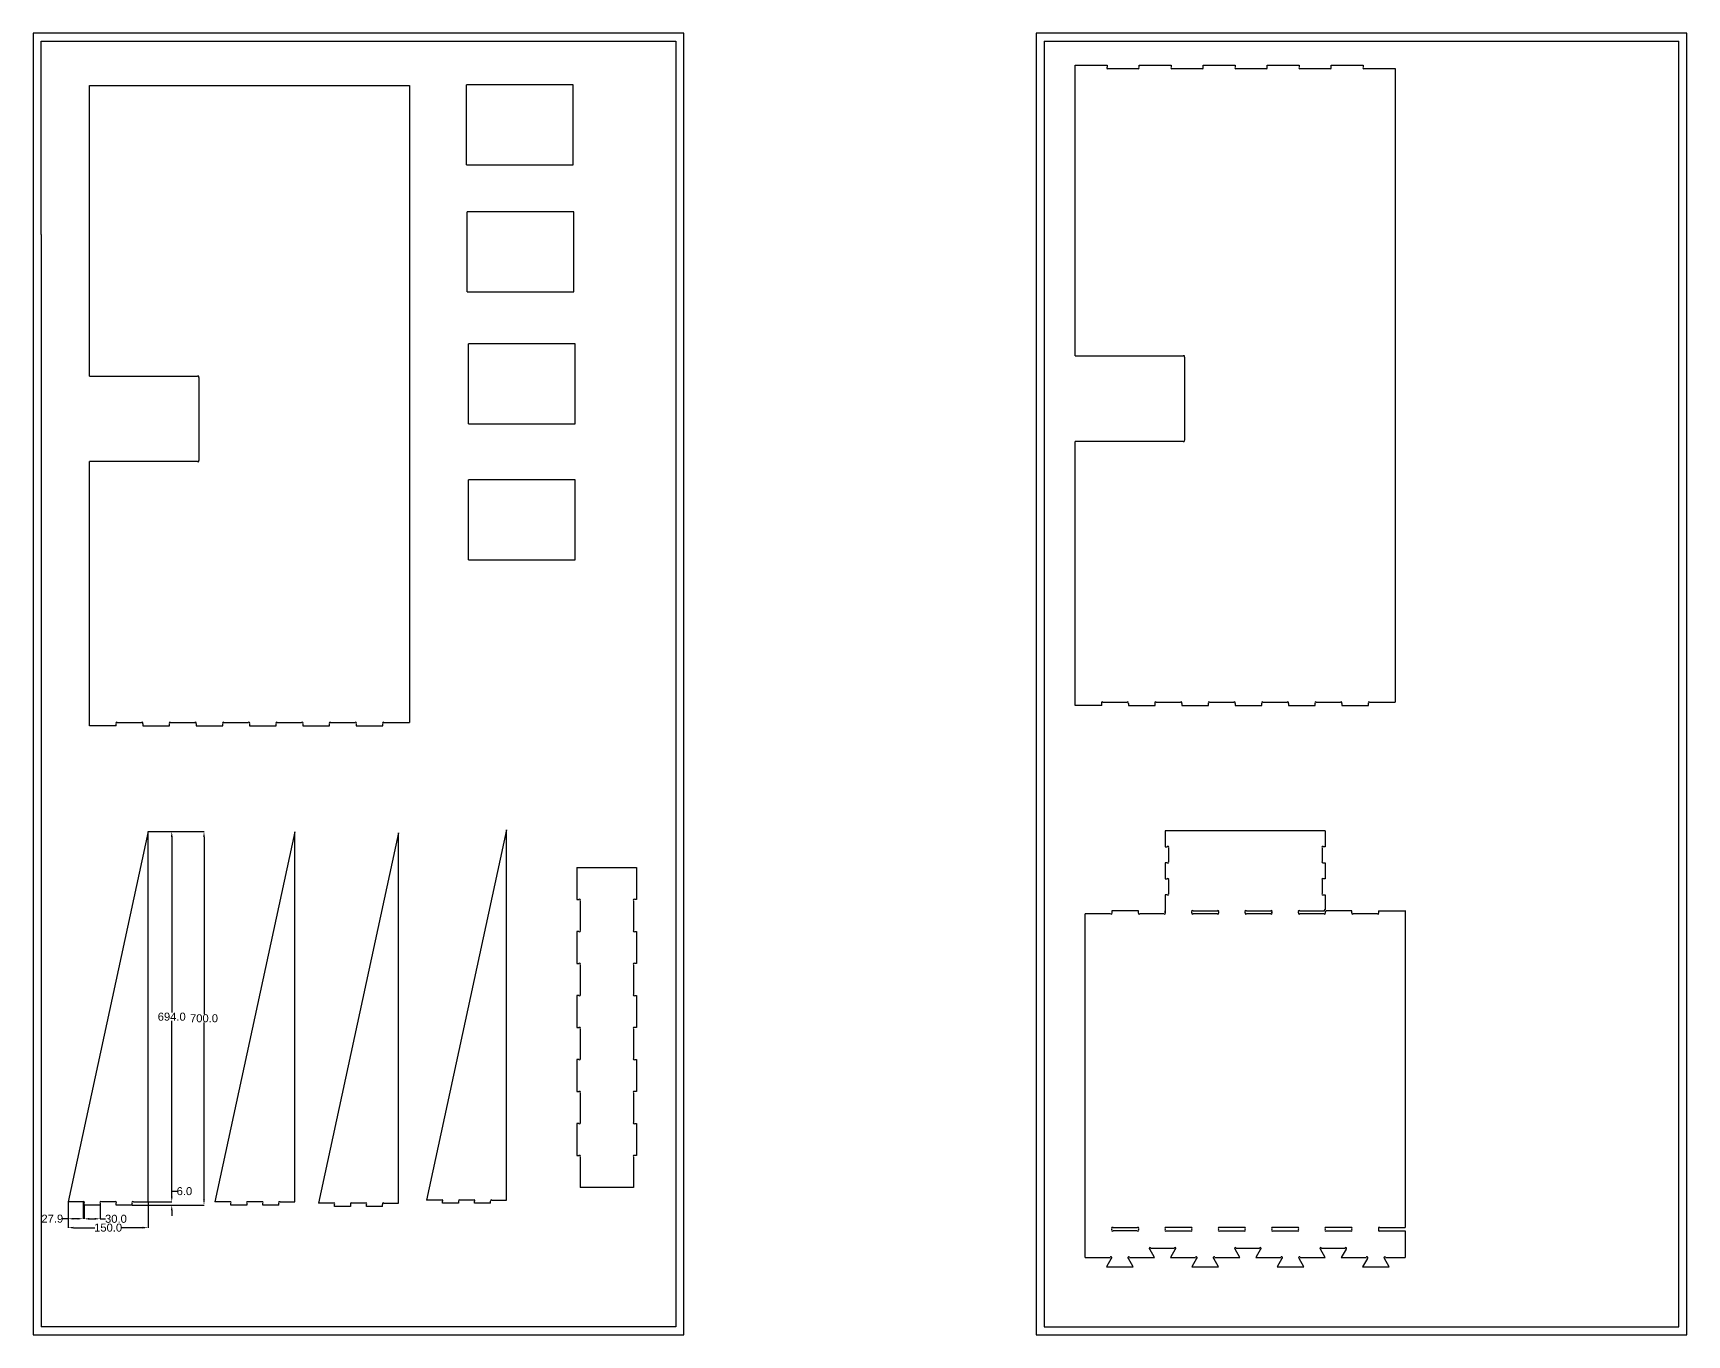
# Model space of a CAD drawing. Header units: millimetres. Extents: x 0 to 6520, y 0 to 2440.
# Drawn here: x 0 to 3100, y 0 to 2440 of the extents above; entities that cross this region are included whole.
import ezdxf

# ---------------------------------------------------------------- set-up
doc = ezdxf.new("R2010")
doc.units = ezdxf.units.MM
doc.header["$LTSCALE"] = 30
doc.header["$MEASUREMENT"] = 0
doc.layers.add('POINT', color=8, linetype='Continuous')
for name, color, linetype, true_color in [('안전 가공선', 2, 'Continuous', 0xffff00), ('외곽 커팅', 3, 'Continuous', 0x00ff00), ('재료크기', 6, 'Continuous', 0xff00ff)]:
    doc.layers.add(name, color=color, linetype=linetype, true_color=true_color)
doc.styles.get("Standard").update_dxf_attribs({"font": 'arial.ttf', "height": 15})
doc.dimstyles.get("Standard").update_dxf_attribs({"dimtxt": 15, "dimasz": 10, "dimexe": 0.18, "dimexo": 0.0625, "dimgap": 0.09, "dimtad": 0, "dimtih": 1, "dimtoh": 1, "dimdec": 1, "dimzin": 0, "dimdsep": 46, "dimtxsty": 'Standard', "dimcen": 0.09, "dimadec": 0, "dimazin": 0, "dimtfac": 1, "dimtdec": 1, "dimtofl": 0, "dimtmove": 0, "dimatfit": 3, "dimfxl": 1, "dimtolj": 1, "dimtzin": 0, "dimarcsym": 0})

# ---------------------------------------------------------------- blocks, each defined once
blk = doc.blocks.new('*D564')
at = {"layer": 'Defpoints', "color": 0, "transparency": 16777216}
for p in [(-20.6, -316.3), (9.4, -310.3), (53.6, -310.3)]:
    blk.add_point(p, dxfattribs=at)
at = {"layer": 'POINT', "color": 0, "lineweight": -2, "transparency": 16777216}
for p, q in [((53.6, -300.3), (53.6, -290.3)), ((53.6, -290.3), (63.6, -290.3)), ((-20.5, -316.3), (53.8, -316.3)), ((9.5, -310.3), (53.8, -310.3)), ((53.6, -326.3), (53.6, -336.3))]:
    blk.add_line(p, q, dxfattribs=at)
at = {"layer": 'POINT', "color": 0, "transparency": 16777216}
for points in [[(52, -300.3), (55.3, -300.3), (53.6, -310.3)], [(52, -326.3), (55.3, -326.3), (53.6, -316.3)]]:
    blk.add_solid(points, dxfattribs=at)
at = {"layer": 'POINT', "color": 0, "transparency": 16777216, "insert": (77.4, -290.3), "char_height": 15, "attachment_point": 5}
blk.add_mtext('\\A1;6.0', dxfattribs=at)
blk = doc.blocks.new('*D566')
at = {"layer": 'Defpoints', "color": 0, "transparency": 16777216}
for p in [(9.4, 383.7), (-20.6, -316.3), (114.1, -316.3)]:
    blk.add_point(p, dxfattribs=at)
at = {"layer": 'POINT', "color": 0, "lineweight": -2, "transparency": 16777216}
for p, q in [((9.5, 383.7), (114.3, 383.7)), ((114.1, 373.7), (114.1, 41.5)), ((114.1, -306.3), (114.1, 26)), ((-20.5, -316.3), (114.3, -316.3))]:
    blk.add_line(p, q, dxfattribs=at)
at = {"layer": 'POINT', "color": 0, "transparency": 16777216}
for points in [[(112.4, 373.7), (115.7, 373.7), (114.1, 383.7)], [(112.4, -306.3), (115.7, -306.3), (114.1, -316.3)]]:
    blk.add_solid(points, dxfattribs=at)
at = {"layer": 'POINT', "color": 0, "transparency": 16777216, "insert": (114.1, 33.7), "char_height": 15, "attachment_point": 5}
blk.add_mtext('\\A1;700.0', dxfattribs=at)
blk = doc.blocks.new('*D565')
at = {"layer": 'Defpoints', "color": 0, "transparency": 16777216}
for p in [(9.4, 383.7), (53.6, 383.7), (9.4, -310.3)]:
    blk.add_point(p, dxfattribs=at)
at = {"layer": 'POINT', "color": 0, "lineweight": -2, "transparency": 16777216}
for p, q in [((9.5, 383.7), (53.8, 383.7)), ((53.6, 373.7), (53.6, 44.5)), ((53.6, -300.3), (53.6, 29)), ((9.5, -310.3), (53.8, -310.3))]:
    blk.add_line(p, q, dxfattribs=at)
at = {"layer": 'POINT', "color": 0, "transparency": 16777216}
for points in [[(52, 373.7), (55.3, 373.7), (53.6, 383.7)], [(52, -300.3), (55.3, -300.3), (53.6, -310.3)]]:
    blk.add_solid(points, dxfattribs=at)
at = {"layer": 'POINT', "color": 0, "transparency": 16777216, "insert": (53.6, 36.7), "char_height": 15, "attachment_point": 5}
blk.add_mtext('\\A1;694.0', dxfattribs=at)
blk = doc.blocks.new('*D567')
at = {"layer": 'Defpoints', "color": 0, "transparency": 16777216}
for p in [(-140.6, -310.3), (9.4, -310.3), (9.4, -358.7)]:
    blk.add_point(p, dxfattribs=at)
at = {"layer": 'POINT', "color": 0, "lineweight": -2, "transparency": 16777216}
for p, q in [((-140.6, -310.3), (-140.6, -358.9)), ((9.4, -310.3), (9.4, -358.9)), ((-130.6, -358.7), (-90.3, -358.7)), ((-0.6, -358.7), (-40.9, -358.7))]:
    blk.add_line(p, q, dxfattribs=at)
at = {"layer": 'POINT', "color": 0, "transparency": 16777216}
for points in [[(-130.6, -357), (-130.6, -360.3), (-140.6, -358.7)], [(-0.6, -357), (-0.6, -360.3), (9.4, -358.7)]]:
    blk.add_solid(points, dxfattribs=at)
at = {"layer": 'POINT', "color": 0, "transparency": 16777216, "insert": (-65.6, -358.7), "char_height": 15, "attachment_point": 5}
blk.add_mtext('\\A1;150.0', dxfattribs=at)
blk = doc.blocks.new('*D568')
at = {"layer": 'Defpoints', "color": 0, "transparency": 16777216}
for p in [(-140.6, -310.3), (-112.7, -310.3), (-140.6, -341.9)]:
    blk.add_point(p, dxfattribs=at)
at = {"layer": 'POINT', "color": 0, "lineweight": -2, "transparency": 16777216}
for p, q in [((-140.6, -310.3), (-140.6, -342.1)), ((-112.7, -310.3), (-112.7, -342.1)), ((-140.6, -341.9), (-150.6, -341.9)), ((-122.7, -341.9), (-130.6, -341.9))]:
    blk.add_line(p, q, dxfattribs=at)
at = {"layer": 'POINT', "color": 0, "transparency": 16777216}
for points in [[(-130.6, -340.3), (-130.6, -343.6), (-140.6, -341.9)], [(-122.7, -340.3), (-122.7, -343.6), (-112.7, -341.9)]]:
    blk.add_solid(points, dxfattribs=at)
at = {"layer": 'POINT', "color": 0, "transparency": 16777216, "insert": (-170.3, -341.9), "char_height": 15, "attachment_point": 5}
blk.add_mtext('\\A1;27.9', dxfattribs=at)
blk = doc.blocks.new('*D569')
at = {"layer": 'Defpoints', "color": 0, "transparency": 16777216}
for p in [(-110.6, -316.3), (-80.6, -316.3), (-80.6, -342.1)]:
    blk.add_point(p, dxfattribs=at)
at = {"layer": 'POINT', "color": 0, "lineweight": -2, "transparency": 16777216}
for p, q in [((-110.6, -316.3), (-110.6, -342.3)), ((-80.6, -316.3), (-80.6, -342.3)), ((-100.6, -342.1), (-90.6, -342.1)), ((-80.6, -342.1), (-70.6, -342.1))]:
    blk.add_line(p, q, dxfattribs=at)
at = {"layer": 'POINT', "color": 0, "transparency": 16777216}
for points in [[(-100.6, -340.4), (-100.6, -343.8), (-110.6, -342.1)], [(-90.6, -340.4), (-90.6, -343.8), (-80.6, -342.1)]]:
    blk.add_solid(points, dxfattribs=at)
at = {"layer": 'POINT', "color": 0, "transparency": 16777216, "insert": (-51, -342.1), "char_height": 15, "attachment_point": 5}
blk.add_mtext('\\A1;30.0', dxfattribs=at)
blk = doc.blocks.new('*U317')
at = {"layer": '외곽 커팅'}
for p, q in [((9.4, 383.7), (-140.6, -310.3)), ((9.4, -310.3), (9.4, 383.7)), ((-112.7, -310.3), (-140.6, -310.3)), ((-110.6, -316.3), (-110.6, -312.4)), ((-80.6, -316.3), (-110.6, -316.3)), ((-80.6, -312.5), (-80.6, -316.3)), ((-52.7, -310.3), (-78.3, -310.3)), ((-50.6, -316.3), (-50.6, -312.4)), ((-20.6, -316.3), (-50.6, -316.3)), ((-20.6, -316.3), (-20.6, -312.5)), ((-18.3, -310.3), (9.4, -310.3))]:
    blk.add_line(p, q, dxfattribs=at)
blk = doc.blocks.new('*U319')
at = {"color": 0, "linetype": 'ByBlock', "lineweight": -2, "transparency": 16777216}
blk.add_blockref('*U317', (0, 0), dxfattribs=at)
blk = doc.blocks.new('*U324')
at = {"layer": '외곽 커팅'}
for p, q in [((9.4, 383.7), (-140.6, -310.3)), ((9.4, -310.3), (9.4, 383.7)), ((-112.7, -310.3), (-140.6, -310.3)), ((-110.6, -316.3), (-110.6, -312.4)), ((-80.6, -316.3), (-110.6, -316.3)), ((-80.6, -312.5), (-80.6, -316.3)), ((-52.7, -310.3), (-78.3, -310.3)), ((-50.6, -316.3), (-50.6, -312.4)), ((-20.6, -316.3), (-50.6, -316.3)), ((-20.6, -316.3), (-20.6, -312.5)), ((-18.3, -310.3), (9.4, -310.3))]:
    blk.add_line(p, q, dxfattribs=at)
blk = doc.blocks.new('*U326')
at = {"color": 0, "linetype": 'ByBlock', "lineweight": -2, "transparency": 16777216}
blk.add_blockref('*U324', (0, 0), dxfattribs=at)
blk = doc.blocks.new('*U331')
at = {"layer": '외곽 커팅'}
for p, q in [((9.4, 383.7), (-140.6, -310.3)), ((9.4, -310.3), (9.4, 383.7)), ((-112.7, -310.3), (-140.6, -310.3)), ((-110.6, -316.3), (-110.6, -312.4)), ((-80.6, -316.3), (-110.6, -316.3)), ((-80.6, -312.5), (-80.6, -316.3)), ((-52.7, -310.3), (-78.3, -310.3)), ((-50.6, -316.3), (-50.6, -312.4)), ((-20.6, -316.3), (-50.6, -316.3)), ((-20.6, -316.3), (-20.6, -312.5)), ((-18.3, -310.3), (9.4, -310.3))]:
    blk.add_line(p, q, dxfattribs=at)
blk = doc.blocks.new('*U333')
at = {"color": 0, "linetype": 'ByBlock', "lineweight": -2, "transparency": 16777216}
blk.add_blockref('*U331', (0, 0), dxfattribs=at)
blk = doc.blocks.new('*U271')
at = {"layer": '외곽 커팅'}
for p, q in [((9.41, 383.73), (-140.59, -310.27)), ((9.41, -310.27), (9.41, 383.73)), ((-112.71, -310.27), (-140.59, -310.27)), ((-110.59, -316.27), (-110.59, -312.39)), ((-80.59, -316.27), (-110.59, -316.27)), ((-80.59, -312.53), (-80.59, -316.27)), ((-52.71, -310.27), (-78.32, -310.27)), ((-50.59, -316.27), (-50.59, -312.39)), ((-20.59, -316.27), (-50.59, -316.27)), ((-20.59, -316.27), (-20.59, -312.53)), ((-18.32, -310.27), (9.41, -310.27))]:
    blk.add_line(p, q, dxfattribs=at)
at = {"layer": 'POINT'}
for base, p1, p2, picture, middle in [((114.08, -316.27), (9.41, 383.73), (-20.59, -316.27), '*D566', (114.08, 33.73)), ((53.62, 383.73), (9.41, -310.27), (9.41, 383.73), '*D565', (53.62, 36.73)), ((53.62, -310.27), (-20.59, -316.27), (9.41, -310.27), '*D564', (77.38, -290.27))]:
    dim = blk.add_linear_dim(base=base, p1=p1, p2=p2, angle=90, dimstyle='Standard', dxfattribs=at)
    dim.commit()
    dim.dimension.update_dxf_attribs({"geometry": picture, "text_midpoint": middle})
for base, p1, p2, picture, middle in [((-140.59, -341.92), (-112.71, -310.27), (-140.59, -310.27), '*D568', (-170.3, -341.92)), ((9.41, -358.68), (-140.59, -310.27), (9.41, -310.27), '*D567', (-65.59, -358.68)), ((-80.59, -342.1), (-110.59, -316.27), (-80.59, -316.27), '*D569', (-51.05, -342.1))]:
    dim = blk.add_linear_dim(base=base, p1=p1, p2=p2, dimstyle='Standard', dxfattribs=at)
    dim.commit()
    dim.dimension.update_dxf_attribs({"geometry": picture, "text_midpoint": middle})
blk = doc.blocks.new('*U273')
at = {"color": 0, "linetype": 'ByBlock', "lineweight": -2, "transparency": 16777216}
blk.add_blockref('*U271', (0, 0), dxfattribs=at)

msp = doc.modelspace()

# ---------------------------------------------------------------- linework, layer by layer
at = {"layer": '안전 가공선'}
for p, q in [((15, 2425), (1205, 2425)), ((15, 2062.6), (15, 2425)), ((1205, 2425), (1205, 15)), ((1895, 2425), (3085, 2425)), ((1895, 2425), (1895, 15)), ((3085, 15), (3085, 2425)), ((15, 2062.6), (15, 15)), ((1205, 15), (15, 15)), ((1895, 15), (3085, 15))]:
    msp.add_line(p, q, dxfattribs=at)
at = {"layer": '외곽 커팅'}
for p, q in [((1953, 1834.8), (1953, 2379.8)), ((1953, 2379.8), (2013, 2379.8)), ((2013, 2379.8), (2013, 2376.1)), ((2015.2, 2373.8), (2070.7, 2373.8)), ((2073, 2376.1), (2073, 2379.8)), ((2073, 2379.8), (2133, 2379.8)), ((2133, 2379.8), (2133, 2376.1)), ((2135.2, 2373.8), (2190.7, 2373.8)), ((2193, 2376.1), (2193, 2379.8)), ((2193, 2379.8), (2253, 2379.8)), ((2253, 2379.8), (2253, 2376.1)), ((2255.2, 2373.8), (2310.7, 2373.8)), ((2313, 2376.1), (2313, 2379.8)), ((2313, 2379.8), (2373, 2379.8)), ((2373, 2379.8), (2373, 2376.1)), ((2375.2, 2373.8), (2430.7, 2373.8)), ((2433, 2376.1), (2433, 2379.8)), ((2433, 2379.8), (2493, 2379.8)), ((2493, 2379.8), (2493, 2376.1)), ((2495.2, 2373.8), (2553, 2373.8)), ((2553, 2373.8), (2553, 1185.8)), ((105.6, 1796.8), (105.6, 2341.8)), ((105.6, 2341.8), (705.6, 2341.8)), ((705.6, 2341.8), (705.6, 1147.8)), ((812.5, 2193.3), (812.5, 2343.3)), ((1012.5, 2343.3), (812.5, 2343.3)), ((1012.5, 2193.3), (1012.5, 2343.3)), ((812.5, 2193.3), (1012.5, 2193.3)), ((813.7, 1955.2), (813.7, 2105.2)), ((1013.7, 2105.2), (813.7, 2105.2)), ((1013.7, 1955.2), (1013.7, 2105.2)), ((813.7, 1955.2), (1013.7, 1955.2)), ((815.9, 1707.6), (815.9, 1857.6)), ((1015.9, 1857.6), (815.9, 1857.6)), ((1015.9, 1707.6), (1015.9, 1857.6)), ((1953, 1834.8), (2155.8, 1834.8)), ((2158, 1832.7), (2158, 1679.8)), ((105.6, 1796.8), (308.3, 1796.8)), ((310.6, 1794.5), (310.6, 1641.8)), ((815.9, 1707.6), (1015.9, 1707.6)), ((1953, 1179.8), (1953, 1674.8)), ((2155.7, 1674.8), (1953, 1674.8)), ((2158, 1679.8), (2158, 1677.1)), ((105.6, 1141.8), (105.6, 1636.8)), ((308.4, 1636.8), (105.6, 1636.8)), ((310.6, 1641.8), (310.6, 1638.9)), ((815.9, 1452.7), (815.9, 1602.7)), ((1015.9, 1602.7), (815.9, 1602.7)), ((1015.9, 1452.7), (1015.9, 1602.7)), ((815.9, 1452.7), (1015.9, 1452.7)), ((2003, 1179.8), (1953, 1179.8)), ((2003, 1179.8), (2003, 1183.7)), ((2005.1, 1185.8), (2050.8, 1185.8)), ((2053, 1183.7), (2053, 1179.8)), ((2053, 1179.8), (2103, 1179.8)), ((2103, 1179.8), (2103, 1183.7)), ((2105.1, 1185.8), (2150.8, 1185.8)), ((2153, 1183.7), (2153, 1179.8)), ((2153, 1179.8), (2203, 1179.8)), ((2203, 1179.8), (2203, 1183.7)), ((2205.1, 1185.8), (2250.8, 1185.8)), ((2253, 1183.7), (2253, 1179.8)), ((2253, 1179.8), (2303, 1179.8)), ((2303, 1179.8), (2303, 1183.7)), ((2305.1, 1185.8), (2350.8, 1185.8)), ((2353, 1183.7), (2353, 1179.8)), ((2353, 1179.8), (2403, 1179.8)), ((2403, 1179.8), (2403, 1183.7)), ((2405.1, 1185.8), (2450.8, 1185.8)), ((2453, 1183.7), (2453, 1179.8)), ((2453, 1179.8), (2503, 1179.8)), ((2503, 1179.8), (2503, 1183.7)), ((2505.1, 1185.8), (2553, 1185.8)), ((157.7, 1147.8), (203.4, 1147.8)), ((257.7, 1147.8), (303.4, 1147.8)), ((357.7, 1147.8), (403.4, 1147.8)), ((457.7, 1147.8), (503.4, 1147.8)), ((557.7, 1147.8), (603.4, 1147.8)), ((657.7, 1147.8), (705.6, 1147.8)), ((155.6, 1141.8), (105.6, 1141.8)), ((155.6, 1141.8), (155.6, 1145.6)), ((205.6, 1145.6), (205.6, 1141.8)), ((205.6, 1141.8), (255.6, 1141.8)), ((255.6, 1141.8), (255.6, 1145.6)), ((305.6, 1145.6), (305.6, 1141.8)), ((305.6, 1141.8), (355.6, 1141.8)), ((355.6, 1141.8), (355.6, 1145.6)), ((405.6, 1145.6), (405.6, 1141.8)), ((405.6, 1141.8), (455.6, 1141.8)), ((455.6, 1141.8), (455.6, 1145.6)), ((505.6, 1145.6), (505.6, 1141.8)), ((505.6, 1141.8), (555.6, 1141.8)), ((555.6, 1141.8), (555.6, 1145.6)), ((605.6, 1145.6), (605.6, 1141.8)), ((605.6, 1141.8), (655.6, 1141.8)), ((655.6, 1141.8), (655.6, 1145.6)), ((2422.1, 945.1), (2122.1, 945.1)), ((2122.1, 945.1), (2122.1, 915.1)), ((2422.1, 945.1), (2422.1, 915.1)), ((2122.1, 915.1), (2125.8, 915.1)), ((2128.1, 912.8), (2128.1, 887.4)), ((2416.1, 912.8), (2416.1, 887.2)), ((2422.1, 915.1), (2418.4, 915.1)), ((1019.3, 876), (1131.3, 876)), ((2125.8, 885.1), (2122.1, 885.1)), ((2122.1, 885.1), (2122.1, 855.1)), ((2418.2, 885.1), (2422.1, 885.1)), ((2422.1, 885.1), (2422.1, 855.1)), ((2122.1, 855.1), (2125.8, 855.1)), ((2128.1, 852.8), (2128.1, 827.6)), ((2416.1, 853), (2416.1, 827.4)), ((2422.1, 855.1), (2418.2, 855.1)), ((2122.1, 825.1), (2122.1, 795.1)), ((2125.6, 825.1), (2122.1, 825.1)), ((2418.4, 825.1), (2422.1, 825.1)), ((2422.1, 825.1), (2422.1, 797.4)), ((1972.1, 145.2), (1972.1, 789.1)), ((2019.8, 789.1), (1972.1, 789.1)), ((2072.1, 795.1), (2022.1, 795.1)), ((2022.1, 795.1), (2022.1, 791.4)), ((2072.1, 791.2), (2072.1, 795.1)), ((2119.8, 789.1), (2074.2, 789.1)), ((2122.1, 791.4), (2122.1, 795.1)), ((2122.1, 795.1), (2122.1, 791.4)), ((2172.1, 791.2), (2172.1, 792.8)), ((2219.8, 789.1), (2174.2, 789.1)), ((2174.4, 795.1), (2219.8, 795.1)), ((2222.1, 792.8), (2222.1, 791.4)), ((2272.1, 791.2), (2272.1, 792.8)), ((2319.8, 789.1), (2274.2, 789.1)), ((2274.4, 795.1), (2319.8, 795.1)), ((2322.1, 791.4), (2322.1, 792.8)), ((2322.1, 792.8), (2322.1, 791.4)), ((2372.1, 791.2), (2372.1, 792.8)), ((2419.8, 789.1), (2374.2, 789.1)), ((2374.4, 795.1), (2419.8, 795.1)), ((2419.8, 795.1), (2422.1, 797.4)), ((2424.4, 795.1), (2422.1, 792.8)), ((2422.1, 792.8), (2422.1, 791.4)), ((2472.1, 795.1), (2424.4, 795.1)), ((2472.1, 791.2), (2472.1, 795.1)), ((2519.8, 789.1), (2474.2, 789.1)), ((2522.1, 795.1), (2572.1, 795.1)), ((2522.1, 795.1), (2522.1, 791.4)), ((2572.1, 795.2), (2572.1, 201.1)), ((1125.3, 276), (1025.3, 276)), ((2022.1, 197.4), (2022.1, 198.9)), ((2024.4, 201.1), (2069.8, 201.1)), ((2069.8, 195.1), (2024.4, 195.1)), ((2072.1, 198.9), (2072.1, 197.4)), ((2122.1, 198.9), (2122.1, 197.4)), ((2169.8, 201.1), (2124.4, 201.1)), ((2124.4, 195.1), (2169.8, 195.1)), ((2172.1, 197.4), (2172.1, 198.9)), ((2222.1, 198.9), (2222.1, 197.4)), ((2269.8, 201.1), (2224.4, 201.1)), ((2224.4, 195.1), (2269.8, 195.1)), ((2272.1, 197.4), (2272.1, 198.9)), ((2322.1, 198.9), (2322.1, 197.4)), ((2369.8, 201.1), (2324.4, 201.1)), ((2324.4, 195.1), (2369.8, 195.1)), ((2372.1, 197.4), (2372.1, 198.9)), ((2422.1, 198.9), (2422.1, 197.4)), ((2469.8, 201.1), (2424.4, 201.1)), ((2424.4, 195.1), (2469.8, 195.1)), ((2472.1, 197.4), (2472.1, 198.9)), ((2522.1, 198.9), (2522.1, 197.4)), ((2524.4, 201.1), (2572.1, 201.1)), ((2524.4, 195.1), (2572.1, 195.1)), ((2572.1, 195.1), (2572.1, 145.2)), ((2102.1, 145.2), (2093.2, 160.6)), ((2095.2, 162.6), (2139, 162.6)), ((2141, 160.6), (2132.1, 145.2)), ((2262.1, 145.2), (2253.2, 160.5)), ((2255.2, 162.5), (2299, 162.5)), ((2301, 160.5), (2292.1, 145.2)), ((2422.1, 145.2), (2413.2, 160.5)), ((2415.2, 162.5), (2459, 162.5)), ((2461, 160.5), (2452.1, 145.2)), ((1972.1, 145.2), (2019, 145.2)), ((2021, 143.3), (2012.1, 127.9)), ((2012.1, 127.9), (2062.1, 127.9)), ((2062.1, 127.9), (2053.2, 143.3)), ((2055.2, 145.2), (2102.1, 145.2)), ((2132.1, 145.2), (2179, 145.2)), ((2181, 143.2), (2172.1, 127.8)), ((2172.1, 127.8), (2222.1, 127.8)), ((2222.1, 127.8), (2213.2, 143.2)), ((2215.2, 145.2), (2262.1, 145.2)), ((2292.1, 145.2), (2339, 145.2)), ((2341, 143.2), (2332.1, 127.8)), ((2332.1, 127.8), (2382.1, 127.8)), ((2382.1, 127.8), (2373.2, 143.2)), ((2375.2, 145.2), (2422.1, 145.2)), ((2452.1, 145.2), (2499, 145.2)), ((2501, 143.2), (2492.1, 127.8)), ((2492.1, 127.8), (2542.1, 127.8)), ((2542.1, 127.8), (2533.2, 143.2)), ((2535.2, 145.2), (2572.1, 145.2))]:
    msp.add_line(p, q, dxfattribs=at)
for points in [[(1019.3, 876), (1019.3, 816), (1023.1, 816)], [(1131.3, 876), (1131.3, 816), (1127.6, 816)], [(1025.3, 813.7), (1025.3, 758.3)], [(1125.3, 813.7), (1125.3, 758.3)], [(1023.1, 756), (1019.3, 756), (1019.3, 696), (1023.1, 696)], [(1127.6, 756), (1131.3, 756), (1131.3, 696), (1127.6, 696)], [(1025.3, 693.7), (1025.3, 638.3)], [(1125.3, 693.7), (1125.3, 638.3)], [(1023.1, 636), (1019.3, 636), (1019.3, 576), (1023.1, 576)], [(1127.6, 636), (1131.3, 636), (1131.3, 576), (1127.6, 576)], [(1025.3, 573.7), (1025.3, 518.3)], [(1125.3, 573.7), (1125.3, 518.3)], [(1023.1, 516), (1019.3, 516), (1019.3, 456), (1023.1, 456)], [(1127.6, 516), (1131.3, 516), (1131.3, 456), (1127.6, 456)], [(1025.3, 453.7), (1025.3, 398.3)], [(1125.3, 453.7), (1125.3, 398.3)], [(1023.1, 396), (1019.3, 396), (1019.3, 336), (1023.1, 336)], [(1127.6, 396), (1131.3, 396), (1131.3, 336), (1127.6, 336)], [(1025.3, 333.7), (1025.3, 276)], [(1125.3, 333.7), (1125.3, 276)]]:
    msp.add_lwpolyline(points, dxfattribs=at)
msp.add_circle((2022.1, 145.2), 3.637978807091702e-13, dxfattribs=at)
for centre, radius, start, end in [((2014.1, 2374.9), 1.6, 135, 315), ((2071.8, 2374.9), 1.6, 225, 45), ((2134.1, 2374.9), 1.6, 135, 315), ((2191.8, 2374.9), 1.6, 225, 45), ((2254.1, 2374.9), 1.6, 135, 315), ((2311.8, 2374.9), 1.6, 225, 45), ((2374.1, 2374.9), 1.6, 135, 315), ((2431.8, 2374.9), 1.6, 225, 45), ((2494.1, 2374.9), 1.6, 135, 315), ((2156.9, 1833.8), 1.5, 315, 135), ((309.4, 1795.6), 1.6, 315, 135), ((2156.8, 1675.9), 1.6, 225, 45.3724), ((309.5, 1637.8), 1.5, 225, 45), ((2004, 1184.8), 1.5, 45, 225), ((2051.9, 1184.8), 1.5, 315, 135), ((2104, 1184.8), 1.5, 45, 225), ((2151.9, 1184.8), 1.5, 315, 135), ((2204, 1184.8), 1.5, 45, 225), ((2251.9, 1184.8), 1.5, 315, 135), ((2304, 1184.8), 1.5, 45, 225), ((2351.9, 1184.8), 1.5, 315, 135), ((2404, 1184.8), 1.5, 45, 225), ((2451.9, 1184.8), 1.5, 315, 135), ((2504, 1184.8), 1.5, 45, 225), ((156.6, 1146.7), 1.5, 45, 225), ((204.5, 1146.7), 1.5, 315, 135), ((256.6, 1146.7), 1.5, 45, 225), ((304.5, 1146.7), 1.5, 315, 135), ((356.6, 1146.7), 1.5, 45, 225), ((404.5, 1146.7), 1.5, 315, 135), ((456.6, 1146.7), 1.5, 45, 225), ((504.5, 1146.7), 1.5, 315, 135), ((556.6, 1146.7), 1.5, 45, 225), ((604.5, 1146.7), 1.5, 315, 135), ((656.6, 1146.7), 1.5, 45, 225), ((2127, 914), 1.6, 315, 135), ((2417.2, 914), 1.6, 45, 225), ((2127, 886.2), 1.6, 225, 45), ((2417.2, 886.2), 1.5, 135, 315), ((2127, 854), 1.6, 315, 135), ((2417.2, 854), 1.5, 45, 225), ((1024.2, 814.9), 1.6, 315, 135), ((1126.5, 814.9), 1.6, 45, 225), ((2126.9, 826.3), 1.75, 225, 45), ((2417.2, 826.2), 1.6, 135, 315), ((2021, 790.2), 1.6, 225, 45), ((2073.2, 790.2), 1.5, 135, 315), ((2121, 790.2), 1.6, 225, 45), ((2173.2, 794), 1.6, 45, 225), ((2173.2, 790.2), 1.5, 135, 315), ((2221, 794), 1.6, 315, 135), ((2221, 790.2), 1.6, 225, 45), ((2273.2, 794), 1.6, 45, 225), ((2273.2, 790.2), 1.5, 135, 315), ((2321, 794), 1.6, 315, 135), ((2321, 790.2), 1.6, 225, 45), ((2373.2, 794), 1.6, 45, 225), ((2373.2, 790.2), 1.5, 135, 315), ((2421, 790.2), 1.6, 225, 45), ((2473.2, 790.2), 1.5, 135, 315), ((2521, 790.2), 1.6, 225, 45), ((1024.2, 757.1), 1.6, 225, 45), ((1126.5, 757.1), 1.6, 135, 315), ((1024.2, 694.9), 1.6, 315, 135), ((1126.5, 694.9), 1.6, 45, 225), ((1024.2, 637.1), 1.6, 225, 45), ((1126.5, 637.1), 1.6, 135, 315), ((1024.2, 574.9), 1.6, 315, 135), ((1126.5, 574.9), 1.6, 45, 225), ((1024.2, 517.1), 1.6, 225, 45), ((1126.5, 517.1), 1.6, 135, 315), ((1024.2, 454.9), 1.6, 315, 135), ((1126.5, 454.9), 1.6, 45, 225), ((1024.2, 397.1), 1.6, 225, 45), ((1126.5, 397.1), 1.6, 135, 315), ((1024.2, 334.9), 1.6, 315, 135), ((1126.5, 334.9), 1.6, 45, 225), ((94.6, 248.4), 1.5, 315, 135), ((126.8, 248.3), 1.6, 45, 225), ((154.6, 248.4), 1.5, 315, 135), ((186.8, 248.3), 1.6, 45, 225), ((369.7, 248.2), 1.5, 315, 135), ((401.9, 248.1), 1.6, 45, 225), ((429.7, 248.2), 1.5, 315, 135), ((461.9, 248.1), 1.6, 45, 225), ((766.7, 251.7), 1.5, 315, 135), ((798.9, 251.6), 1.6, 45, 225), ((826.7, 251.7), 1.5, 315, 135), ((858.9, 251.6), 1.6, 45, 225), ((564.1, 245.8), 1.5, 315, 135), ((596.3, 245.8), 1.6, 45, 225), ((624.1, 245.8), 1.5, 315, 135), ((656.3, 245.8), 1.6, 45, 225), ((2023.2, 200), 1.6, 45, 225), ((2023.2, 196.3), 1.6, 135, 315), ((2071, 200), 1.6, 315, 135), ((2071, 196.3), 1.6, 225, 45), ((2123.2, 200), 1.6, 45, 225), ((2123.2, 196.3), 1.6, 135, 315), ((2171, 200), 1.6, 315, 135), ((2171, 196.3), 1.6, 225, 45), ((2223.2, 200), 1.6, 45, 225), ((2223.2, 196.3), 1.6, 135, 315), ((2271, 200), 1.6, 315, 135), ((2271, 196.3), 1.6, 225, 45), ((2323.2, 200), 1.6, 45, 225), ((2323.2, 196.3), 1.6, 135, 315), ((2371, 200), 1.6, 315, 135), ((2371, 196.3), 1.6, 225, 45), ((2423.2, 200), 1.6, 45, 225), ((2423.2, 196.3), 1.6, 135, 315), ((2471, 200), 1.6, 315, 135), ((2471, 196.3), 1.6, 225, 45), ((2523.2, 200), 1.6, 45, 225), ((2523.2, 196.3), 1.6, 135, 315), ((2093.6, 162.1), 1.6, 15, 255), ((2140.6, 162.1), 1.6, 285, 165), ((2253.6, 162.1), 1.6, 15, 255), ((2300.5, 162.1), 1.6, 285, 165), ((2413.6, 162.1), 1.6, 15, 255), ((2460.5, 162.1), 1.6, 285, 165), ((2020.6, 144.8), 1.6, 285, 165), ((2053.6, 144.8), 1.6, 15, 255), ((2180.5, 144.8), 1.6, 285, 165), ((2213.6, 144.8), 1.6, 15, 255), ((2340.5, 144.8), 1.6, 285, 165), ((2373.6, 144.8), 1.6, 15, 255), ((2500.5, 144.8), 1.6, 285, 165), ((2533.6, 144.8), 1.6, 15, 255)]:
    msp.add_arc(centre, radius, start, end, dxfattribs=at)
at = {"layer": '재료크기'}
for p, q in [((1220, 2440), (0, 2440)), ((0, 2440), (0, 0)), ((1220, 0), (1220, 2440)), ((3100, 2440), (1880, 2440)), ((1880, 2440), (1880, 0)), ((3100, 0), (3100, 2440)), ((0, 0), (1220, 0)), ((1880, 0), (3100, 0))]:
    msp.add_line(p, q, dxfattribs=at)

# ---------------------------------------------------------------- block references
for name, p in [('*U273', (206.3, 559.7)), ('*U319', (481.3, 559.5)), ('*U326', (675.7, 557.2)), ('*U333', (878.3, 563))]:
    msp.add_blockref(name, p)

doc.saveas('drawing.dxf')
